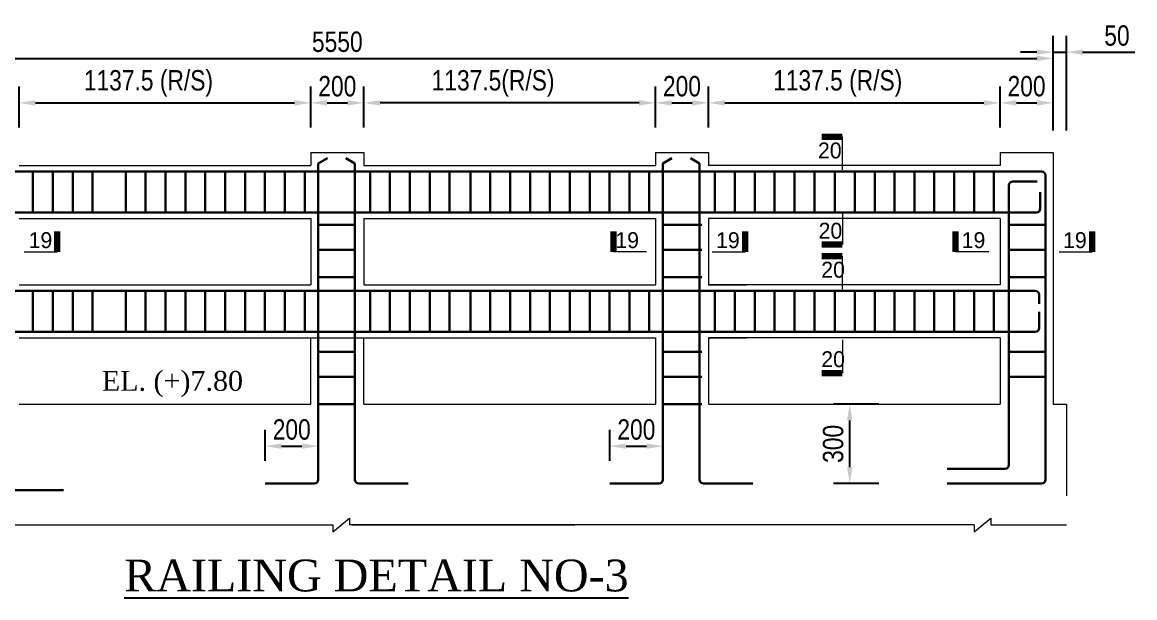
# Model space of a CAD drawing. Extents: x -358915 to 1258323, y -1667244 to -305611.
# Drawn here: x 1110632 to 1116088, y -1474769 to -1471946 of the extents above; entities that cross this region are included whole.
import ezdxf

# ---------------------------------------------------------------- set-up
doc = ezdxf.new("R2010")
doc.units = 0
doc.header["$LTSCALE"] = 300
doc.header["$MEASUREMENT"] = 0
doc.linetypes.add('DASHED', pattern=[0.75, 0.5, -0.25])
doc.layers.get('DEFPOINTS').update_dxf_attribs({"linetype": 'CONTINUOUS'})
doc.layers.add('LINE', color=7, linetype='CONTINUOUS')
doc.layers.add('TEXT', color=10, linetype='CONTINUOUS')
doc.layers.add('ROD', color=1, linetype='CONTINUOUS', lineweight=30)
doc.styles.add('DIM', font='isocp3.shx')
doc.styles.add('SH-T2', font='arial.ttf', dxfattribs={"width": 0.8})
doc.dimstyles.new('dim_50', dxfattribs={"dimtxt": 100, "dimasz": 100, "dimexe": 50, "dimexo": 30, "dimgap": 30, "dimtad": 1, "dimdec": 0, "dimzin": 0, "dimdsep": 46, "dimtxsty": 'DIM', "dimcen": 0.09, "dimclrd": 5, "dimclre": 5, "dimclrt": 7, "dimadec": 0, "dimazin": 0, "dimtfac": 1, "dimtdec": 0, "dimtmove": 0, "dimatfit": 3, "dimfxl": 1, "dimtolj": 1, "dimtzin": 0, "dimarcsym": 1})

# ---------------------------------------------------------------- blocks, each defined once
blk = doc.blocks.new('*D1281')
at = {"layer": 'DEFPOINTS', "color": 0, "transparency": 16777216}
for p in [(1113997.2, -1472341.6), (1113737.2, -1472512.7), (1113997.2, -1472512.7)]:
    blk.add_point(p, dxfattribs=at)
at = {"layer": 'LINE', "color": 5, "lineweight": -2, "transparency": 16777216}
for p, q in [((1113737.2, -1472462.7), (1113737.2, -1472261.6)), ((1113997.2, -1472462.7), (1113997.2, -1472261.6)), ((1113817.2, -1472341.6), (1113917.2, -1472341.6))]:
    blk.add_line(p, q, dxfattribs=at)
at = {"layer": 'LINE', "color": 5, "transparency": 16777216}
for points in [[(1113817.2, -1472328.2), (1113817.2, -1472354.9), (1113737.2, -1472341.6)], [(1113917.2, -1472328.2), (1113917.2, -1472354.9), (1113997.2, -1472341.6)]]:
    blk.add_solid(points, dxfattribs=at)
at = {"layer": 'LINE', "color": 7, "transparency": 16777216, "insert": (1113867.2, -1472260.5), "char_height": 100, "attachment_point": 5, "style": 'SH-T2'}
blk.add_mtext('\\A1;200', dxfattribs=at)
blk = doc.blocks.new('*D1282')
at = {"layer": 'DEFPOINTS', "color": 0, "transparency": 16777216}
for p in [(1115687.2, -1472341.6), (1115427.2, -1472512.7), (1115687.2, -1472512.7)]:
    blk.add_point(p, dxfattribs=at)
at = {"layer": 'LINE', "color": 5, "lineweight": -2, "transparency": 16777216}
for p, q in [((1115427.2, -1472462.7), (1115427.2, -1472261.6)), ((1115687.2, -1472462.7), (1115687.2, -1472261.6)), ((1115507.2, -1472341.6), (1115607.2, -1472341.6))]:
    blk.add_line(p, q, dxfattribs=at)
at = {"layer": 'LINE', "color": 5, "transparency": 16777216}
for points in [[(1115507.2, -1472328.2), (1115507.2, -1472354.9), (1115427.2, -1472341.6)], [(1115607.2, -1472328.2), (1115607.2, -1472354.9), (1115687.2, -1472341.6)]]:
    blk.add_solid(points, dxfattribs=at)
at = {"layer": 'LINE', "color": 7, "transparency": 16777216, "insert": (1115557.2, -1472260.5), "char_height": 100, "attachment_point": 5, "style": 'SH-T2'}
blk.add_mtext('\\A1;200', dxfattribs=at)
blk = doc.blocks.new('*D1287')
at = {"layer": 'DEFPOINTS', "color": 0, "transparency": 16777216}
for p in [(1112047.2, -1472341.6), (1110617.2, -1472512.7), (1112047.2, -1472512.7)]:
    blk.add_point(p, dxfattribs=at)
at = {"layer": 'LINE', "color": 5, "lineweight": -2, "transparency": 16777216}
for p, q in [((1110617.2, -1472462.7), (1110617.2, -1472261.6)), ((1112047.2, -1472462.7), (1112047.2, -1472261.6)), ((1110697.2, -1472341.6), (1111967.2, -1472341.6))]:
    blk.add_line(p, q, dxfattribs=at)
at = {"layer": 'LINE', "color": 5, "transparency": 16777216}
for points in [[(1110697.2, -1472328.2), (1110697.2, -1472354.9), (1110617.2, -1472341.6)], [(1111967.2, -1472328.2), (1111967.2, -1472354.9), (1112047.2, -1472341.6)]]:
    blk.add_solid(points, dxfattribs=at)
at = {"layer": 'LINE', "color": 7, "transparency": 16777216, "insert": (1111251, -1472246), "char_height": 100, "attachment_point": 5, "style": 'SH-T2'}
blk.add_mtext('\\A1;1137.5 (R/S)', dxfattribs=at)
blk = doc.blocks.new('*D1288')
at = {"layer": 'DEFPOINTS', "color": 0, "transparency": 16777216}
for p in [(1112307.2, -1472341.6), (1112047.2, -1472512.7), (1112307.2, -1472512.7)]:
    blk.add_point(p, dxfattribs=at)
at = {"layer": 'LINE', "color": 5, "lineweight": -2, "transparency": 16777216}
for p, q in [((1112047.2, -1472462.7), (1112047.2, -1472261.6)), ((1112307.2, -1472462.7), (1112307.2, -1472261.6)), ((1112127.2, -1472341.6), (1112227.2, -1472341.6))]:
    blk.add_line(p, q, dxfattribs=at)
at = {"layer": 'LINE', "color": 5, "transparency": 16777216}
for points in [[(1112127.2, -1472328.2), (1112127.2, -1472354.9), (1112047.2, -1472341.6)], [(1112227.2, -1472328.2), (1112227.2, -1472354.9), (1112307.2, -1472341.6)]]:
    blk.add_solid(points, dxfattribs=at)
at = {"layer": 'LINE', "color": 7, "transparency": 16777216, "insert": (1112177.2, -1472260.5), "char_height": 100, "attachment_point": 5, "style": 'SH-T2'}
blk.add_mtext('\\A1;200', dxfattribs=at)
blk = doc.blocks.new('*D1289')
at = {"layer": 'DEFPOINTS', "color": 0, "transparency": 16777216}
for p in [(1115427.2, -1472341.6), (1113997.2, -1472512.7), (1115427.2, -1472512.7)]:
    blk.add_point(p, dxfattribs=at)
at = {"layer": 'LINE', "color": 5, "lineweight": -2, "transparency": 16777216}
for p, q in [((1113997.2, -1472462.7), (1113997.2, -1472261.6)), ((1115427.2, -1472462.7), (1115427.2, -1472261.6)), ((1114077.2, -1472341.6), (1115347.2, -1472341.6))]:
    blk.add_line(p, q, dxfattribs=at)
at = {"layer": 'LINE', "color": 5, "transparency": 16777216}
for points in [[(1114077.2, -1472328.2), (1114077.2, -1472354.9), (1113997.2, -1472341.6)], [(1115347.2, -1472328.2), (1115347.2, -1472354.9), (1115427.2, -1472341.6)]]:
    blk.add_solid(points, dxfattribs=at)
at = {"layer": 'LINE', "color": 7, "transparency": 16777216, "insert": (1114631, -1472246), "char_height": 100, "attachment_point": 5, "style": 'SH-T2'}
blk.add_mtext('\\A1;1137.5 (R/S)', dxfattribs=at)
blk = doc.blocks.new('*D1290')
at = {"layer": 'DEFPOINTS', "color": 0, "transparency": 16777216}
for p in [(1112307.2, -1472341.6), (1112307.2, -1472512.7), (1113737.2, -1472512.7)]:
    blk.add_point(p, dxfattribs=at)
at = {"layer": 'LINE', "color": 5, "lineweight": -2, "transparency": 16777216}
for p, q in [((1112307.2, -1472462.7), (1112307.2, -1472261.6)), ((1113737.2, -1472462.7), (1113737.2, -1472261.6)), ((1113657.2, -1472341.6), (1112387.2, -1472341.6))]:
    blk.add_line(p, q, dxfattribs=at)
at = {"layer": 'LINE', "color": 5, "transparency": 16777216}
for points in [[(1112387.2, -1472328.2), (1112387.2, -1472354.9), (1112307.2, -1472341.6)], [(1113657.2, -1472328.2), (1113657.2, -1472354.9), (1113737.2, -1472341.6)]]:
    blk.add_solid(points, dxfattribs=at)
at = {"layer": 'LINE', "color": 7, "transparency": 16777216, "insert": (1112941, -1472246), "char_height": 100, "attachment_point": 5, "style": 'SH-T2'}
blk.add_mtext('\\A1;1137.5(R/S)', dxfattribs=at)
blk = doc.blocks.new('*D1291')
at = {"layer": 'DEFPOINTS', "color": 0, "transparency": 16777216}
for p in [(1115687.2, -1472123.6), (1108667.2, -1472211.6), (1115687.2, -1472211.6)]:
    blk.add_point(p, dxfattribs=at)
at = {"layer": 'LINE', "color": 5, "lineweight": -2, "transparency": 16777216}
for p, q in [((1108667.2, -1472161.6), (1108667.2, -1472043.6)), ((1115687.2, -1472161.6), (1115687.2, -1472043.6)), ((1108747.2, -1472123.6), (1115607.2, -1472123.6))]:
    blk.add_line(p, q, dxfattribs=at)
at = {"layer": 'LINE', "color": 5, "transparency": 16777216}
for points in [[(1108747.2, -1472110.2), (1108747.2, -1472136.9), (1108667.2, -1472123.6)], [(1115607.2, -1472110.2), (1115607.2, -1472136.9), (1115687.2, -1472123.6)]]:
    blk.add_solid(points, dxfattribs=at)
at = {"layer": 'LINE', "color": 7, "transparency": 16777216, "insert": (1112177.2, -1472042.5), "char_height": 100, "attachment_point": 5, "style": 'SH-T2'}
blk.add_mtext('\\A1;5550', dxfattribs=at)
blk = doc.blocks.new('*D1293')
at = {"layer": 'DEFPOINTS', "color": 0, "transparency": 16777216}
for p in [(1115752.2, -1472092.9), (1115687.2, -1472527.2), (1115752.2, -1472526.7)]:
    blk.add_point(p, dxfattribs=at)
at = {"layer": 'LINE', "color": 5, "lineweight": -2, "transparency": 16777216}
for p, q in [((1115687.2, -1472477.2), (1115687.2, -1472012.9)), ((1115752.2, -1472476.7), (1115752.2, -1472012.9)), ((1115607.2, -1472092.9), (1115527.2, -1472092.9)), ((1115687.2, -1472092.9), (1115752.2, -1472092.9)), ((1115832.2, -1472092.9), (1116087.7, -1472092.9))]:
    blk.add_line(p, q, dxfattribs=at)
at = {"layer": 'LINE', "color": 5, "transparency": 16777216}
for points in [[(1115607.2, -1472079.6), (1115607.2, -1472106.3), (1115687.2, -1472092.9)], [(1115832.2, -1472079.6), (1115832.2, -1472106.3), (1115752.2, -1472092.9)]]:
    blk.add_solid(points, dxfattribs=at)
at = {"layer": 'LINE', "color": 7, "transparency": 16777216, "insert": (1116000.5, -1472011.9), "char_height": 100, "attachment_point": 5, "style": 'SH-T2'}
blk.add_mtext('\\A1;50', dxfattribs=at)
blk = doc.blocks.new('*D1336')
at = {"layer": 'DEFPOINTS', "color": 0, "transparency": 16777216}
for p in [(1114689.9, -1473819.3), (1114882.5, -1473819.3), (1114882.5, -1474208.7)]:
    blk.add_point(p, dxfattribs=at)
at = {"layer": 'LINE', "color": 5, "lineweight": -2, "transparency": 16777216}
for p, q in [((1114832.5, -1473819.3), (1114609.9, -1473819.3)), ((1114689.9, -1474128.7), (1114689.9, -1473899.3)), ((1114832.5, -1474208.7), (1114609.9, -1474208.7))]:
    blk.add_line(p, q, dxfattribs=at)
at = {"layer": 'LINE', "color": 5, "transparency": 16777216}
for points in [[(1114676.5, -1473899.3), (1114703.2, -1473899.3), (1114689.9, -1473819.3)], [(1114676.5, -1474128.7), (1114703.2, -1474128.7), (1114689.9, -1474208.7)]]:
    blk.add_solid(points, dxfattribs=at)
at = {"layer": 'LINE', "color": 7, "transparency": 16777216, "insert": (1114608.8, -1474014), "char_height": 100, "attachment_point": 5, "rotation": 90, "style": 'SH-T2'}
blk.add_mtext('\\A1;300', dxfattribs=at)
blk = doc.blocks.new('se')
at = {"layer": 'TEXT', "color": 6, "lineweight": 9, "ltscale": 3}
blk.add_lwpolyline([(0, 0, 20, 20, 0), (0, 64.7, 0, 0, 0)], format="xyseb", dxfattribs=at)
blk.add_lwpolyline([(-104.2, 0), (0, 0)], dxfattribs=at)
blk = doc.blocks.new('*D1341')
at = {"layer": 'DEFPOINTS', "color": 0, "transparency": 16777216}
for p in [(1112084, -1474025.1), (1111823.4, -1474147.2), (1112084, -1474147.2)]:
    blk.add_point(p, dxfattribs=at)
at = {"layer": 'LINE', "color": 5, "lineweight": -2, "transparency": 16777216}
for p, q in [((1111823.4, -1474097.2), (1111823.4, -1473945.1)), ((1112084, -1474097.2), (1112084, -1473945.1)), ((1111903.4, -1474025.1), (1112004, -1474025.1))]:
    blk.add_line(p, q, dxfattribs=at)
at = {"layer": 'LINE', "color": 5, "transparency": 16777216}
for points in [[(1111903.4, -1474011.8), (1111903.4, -1474038.5), (1111823.4, -1474025.1)], [(1112004, -1474011.8), (1112004, -1474038.5), (1112084, -1474025.1)]]:
    blk.add_solid(points, dxfattribs=at)
at = {"layer": 'LINE', "color": 7, "transparency": 16777216, "insert": (1111953.7, -1473944.1), "char_height": 100, "attachment_point": 5, "style": 'SH-T2'}
blk.add_mtext('\\A1;200', dxfattribs=at)
blk = doc.blocks.new('*D1342')
at = {"layer": 'DEFPOINTS', "color": 0, "transparency": 16777216}
for p in [(1113774, -1474025.1), (1113513.4, -1474147.2), (1113774, -1474147.2)]:
    blk.add_point(p, dxfattribs=at)
at = {"layer": 'LINE', "color": 5, "lineweight": -2, "transparency": 16777216}
for p, q in [((1113513.4, -1474097.2), (1113513.4, -1473945.1)), ((1113774, -1474097.2), (1113774, -1473945.1)), ((1113593.4, -1474025.1), (1113694, -1474025.1))]:
    blk.add_line(p, q, dxfattribs=at)
at = {"layer": 'LINE', "color": 5, "transparency": 16777216}
for points in [[(1113593.4, -1474011.8), (1113593.4, -1474038.5), (1113513.4, -1474025.1)], [(1113694, -1474011.8), (1113694, -1474038.5), (1113774, -1474025.1)]]:
    blk.add_solid(points, dxfattribs=at)
at = {"layer": 'LINE', "color": 7, "transparency": 16777216, "insert": (1113643.7, -1473944.1), "char_height": 100, "attachment_point": 5, "style": 'SH-T2'}
blk.add_mtext('\\A1;200', dxfattribs=at)

msp = doc.modelspace()

# ---------------------------------------------------------------- linework, layer by layer
at = {"layer": 'LINE', "linetype": 'DASHED', "lineweight": 9, "ltscale": 3}
for p, q in [((1112047.2, -1472584.3), (1112047.2, -1472649.3)), ((1112307.2, -1472584.3), (1112307.2, -1472649.3)), ((1113737.2, -1472584.3), (1113737.2, -1472649.3)), ((1113997.2, -1472584.3), (1113997.2, -1472649.3)), ((1115427.2, -1472584.3), (1115427.2, -1472649.3)), ((1115687.2, -1472584.3), (1115687.2, -1472649.3)), ((1115752.2, -1473819.3), (1115752.2, -1474411))]:
    msp.add_line(p, q, dxfattribs=at)
at = {"layer": 'LINE', "lineweight": 9}
for p, q in [((1110617.2, -1472649.3), (1112047.2, -1472649.3)), ((1112307.2, -1472649.3), (1113737.2, -1472649.3)), ((1115427.2, -1472649.3), (1113997.2, -1472649.3)), ((1115687.2, -1472649.3), (1115687.2, -1473819.3)), ((1110617.2, -1472909.3), (1112047.2, -1472909.3)), ((1112047.2, -1472909.3), (1112047.2, -1473234.3)), ((1112307.2, -1472909.3), (1113737.2, -1472909.3)), ((1112307.2, -1472909.3), (1112307.2, -1473234.3)), ((1113737.2, -1472909.3), (1113737.2, -1473234.3)), ((1113997.2, -1472909.3), (1113997.2, -1473234.3)), ((1115427.2, -1472909.3), (1113997.2, -1472909.3)), ((1115427.2, -1472909.3), (1115427.2, -1473234.3)), ((1110617.2, -1473234.3), (1112047.2, -1473234.3)), ((1112307.2, -1473234.3), (1113737.2, -1473234.3)), ((1113997.2, -1473234.3), (1114183, -1473234.3)), ((1115427.2, -1473234.3), (1113997.2, -1473234.3)), ((1110617.2, -1473494.3), (1113737.2, -1473494.3)), ((1112047.2, -1473819.3), (1112047.2, -1473494.3)), ((1112307.2, -1473819.3), (1112307.2, -1473494.3)), ((1113737.2, -1473494.3), (1113737.2, -1473819.3)), ((1113997.2, -1473494.3), (1114183, -1473494.3)), ((1113997.2, -1473494.3), (1113997.2, -1473819.3)), ((1115427.2, -1473494.3), (1113997.2, -1473494.3)), ((1115427.2, -1473494.3), (1115427.2, -1473819.3)), ((1110617.2, -1473819.3), (1112047.2, -1473819.3)), ((1112307.2, -1473819.3), (1113737.2, -1473819.3)), ((1113997.2, -1473819.3), (1115427.2, -1473819.3)), ((1112155.4, -1474446.1), (1112236.4, -1474378.5)), ((1112236.4, -1474378.5), (1112236.4, -1474411)), ((1115300.9, -1474446.1), (1115381.9, -1474378.5)), ((1115381.9, -1474378.5), (1115381.9, -1474411)), ((1112155.4, -1474411), (1112155.4, -1474446.1)), ((1115300.9, -1474411), (1115300.9, -1474446.1))]:
    msp.add_line(p, q, dxfattribs=at)
at = {"layer": 'LINE', "lineweight": 15}
for p, q in [((1109774.4, -1474411), (1112155.4, -1474411)), ((1115300.9, -1474411), (1112236.4, -1474411)), ((1112249.8, -1474411), (1113341.2, -1474411)), ((1115381.9, -1474411), (1115752.2, -1474411))]:
    msp.add_line(p, q, dxfattribs=at)
at = {"layer": 'LINE', "linetype": 'DASHED', "lineweight": 9, "ltscale": 3}
for points in [[(1112047.2, -1472584.3), (1112307.2, -1472584.3)], [(1113737.2, -1472584.3), (1113997.2, -1472584.3)], [(1115427.2, -1472584.3), (1115687.2, -1472584.3)], [(1115687.2, -1473819.3), (1115752.2, -1473819.3)]]:
    msp.add_lwpolyline(points, dxfattribs=at)
at = {"layer": 'LINE', "linetype": 'DASHED', "lineweight": 9, "ltscale": 200}
for points in [[(1111787.2, -1473819.3), (1112047.2, -1473819.3)], [(1113347.2, -1473819.3), (1113607.2, -1473819.3)], [(1114907.2, -1473819.3), (1115167.2, -1473819.3)]]:
    msp.add_lwpolyline(points, dxfattribs=at)
at = {"layer": 'ROD'}
for p, q in [((1108704, -1472678.8), (1113893.2, -1472678.8)), ((1110684.8, -1472879.9), (1110684.8, -1472678.8)), ((1110782.3, -1472879.9), (1110782.3, -1472678.8)), ((1110879.8, -1472879.9), (1110879.8, -1472678.8)), ((1110977.3, -1472879.9), (1110977.3, -1472678.8)), ((1111139.8, -1472879.9), (1111139.8, -1472678.8)), ((1111237.3, -1472879.9), (1111237.3, -1472678.8)), ((1111334.8, -1472879.9), (1111334.8, -1472678.8)), ((1111432.3, -1472879.9), (1111432.3, -1472678.8)), ((1111529.8, -1472879.9), (1111529.8, -1472678.8)), ((1111627.3, -1472879.9), (1111627.3, -1472678.8)), ((1111724.8, -1472879.9), (1111724.8, -1472678.8)), ((1111822.3, -1472879.9), (1111822.3, -1472678.8)), ((1111919.8, -1472879.9), (1111919.8, -1472678.8)), ((1112017.3, -1472879.9), (1112017.3, -1472678.8)), ((1112084, -1474189.2), (1112084, -1472639.7)), ((1112263.8, -1472639.7), (1112263.8, -1474189.2)), ((1112338.1, -1472879.9), (1112338.1, -1472678.8)), ((1112435.6, -1472879.9), (1112435.6, -1472678.8)), ((1112533.1, -1472879.9), (1112533.1, -1472678.8)), ((1112630.6, -1472879.9), (1112630.6, -1472678.8)), ((1112728.1, -1472879.9), (1112728.1, -1472678.8)), ((1112829.8, -1472879.9), (1112829.8, -1472678.8)), ((1112927.3, -1472879.9), (1112927.3, -1472678.8)), ((1113024.8, -1472879.9), (1113024.8, -1472678.8)), ((1113122.3, -1472879.9), (1113122.3, -1472678.8)), ((1113219.8, -1472879.9), (1113219.8, -1472678.8)), ((1113317.3, -1472879.9), (1113317.3, -1472678.8)), ((1113414.8, -1472879.9), (1113414.8, -1472678.8)), ((1113512.3, -1472879.9), (1113512.3, -1472678.8)), ((1113609.8, -1472879.9), (1113609.8, -1472678.8)), ((1113707.3, -1472879.9), (1113707.3, -1472678.8)), ((1113774, -1474189.2), (1113774, -1472639.7)), ((1113867.2, -1472678.8), (1114183, -1472678.8)), ((1115631, -1472678.8), (1113867.2, -1472678.8)), ((1113953.8, -1472639.7), (1113953.8, -1474189.2)), ((1114029.1, -1472879.9), (1114029.1, -1472678.8)), ((1114126.6, -1472879.9), (1114126.6, -1472678.8)), ((1114224.1, -1472879.9), (1114224.1, -1472678.8)), ((1114321.6, -1472879.9), (1114321.6, -1472678.8)), ((1114419.1, -1472879.9), (1114419.1, -1472678.8)), ((1114516.6, -1472879.9), (1114516.6, -1472678.8)), ((1114617.3, -1472879.9), (1114617.3, -1472678.8)), ((1114714.8, -1472879.9), (1114714.8, -1472678.8)), ((1114812.3, -1472879.9), (1114812.3, -1472678.8)), ((1114909.8, -1472879.9), (1114909.8, -1472678.8)), ((1115007.3, -1472879.9), (1115007.3, -1472678.8)), ((1115104.8, -1472879.9), (1115104.8, -1472678.8)), ((1115202.3, -1472879.9), (1115202.3, -1472678.8)), ((1115299.8, -1472879.9), (1115299.8, -1472678.8)), ((1115397.3, -1472879.9), (1115397.3, -1472678.8)), ((1115496.5, -1472678.8), (1115631, -1472678.8)), ((1115496.5, -1472678.8), (1115631, -1472678.8)), ((1115490.1, -1472726.8), (1115609.3, -1472726.8)), ((1115650.5, -1472825.7), (1115650.5, -1472698.3)), ((1115650.5, -1474189.2), (1115650.5, -1472720.6)), ((1115470.6, -1472746.3), (1115470.6, -1474117.3)), ((1115624.5, -1472860.4), (1115624.5, -1472780.4)), ((1108730, -1472879.9), (1113893.2, -1472879.9)), ((1113867.2, -1472879.9), (1114183, -1472879.9)), ((1115605, -1472879.9), (1113867.2, -1472879.9)), ((1112084, -1472939.6), (1112203.2, -1472939.6)), ((1112151.2, -1472939.6), (1112263.8, -1472939.6)), ((1113774, -1472939.6), (1113867.2, -1472939.6)), ((1113841.2, -1472939.6), (1113964.7, -1472939.6)), ((1115650.5, -1472939.6), (1115470.6, -1472939.6)), ((1112084, -1473062.7), (1112203.2, -1473062.7)), ((1112151.2, -1473062.7), (1112263.8, -1473062.7)), ((1113774, -1473062.7), (1113964.7, -1473062.7)), ((1115650.5, -1473062.7), (1115470.6, -1473062.7)), ((1112084, -1473196.1), (1112203.2, -1473196.1)), ((1112151.2, -1473196.1), (1112263.8, -1473196.1)), ((1113774, -1473196.1), (1113867.2, -1473196.1)), ((1113841.2, -1473196.1), (1113964.7, -1473196.1)), ((1115650.5, -1473196.1), (1115470.6, -1473196.1)), ((1108754.5, -1473263.8), (1113737.2, -1473263.8)), ((1110684.8, -1473464.9), (1110684.8, -1473263.8)), ((1110782.3, -1473464.9), (1110782.3, -1473263.8)), ((1110879.8, -1473464.9), (1110879.8, -1473263.8)), ((1110977.3, -1473464.9), (1110977.3, -1473263.8)), ((1111139.8, -1473464.9), (1111139.8, -1473263.8)), ((1111237.3, -1473464.9), (1111237.3, -1473263.8)), ((1111334.8, -1473464.9), (1111334.8, -1473263.8)), ((1111432.3, -1473464.9), (1111432.3, -1473263.8)), ((1111529.8, -1473464.9), (1111529.8, -1473263.8)), ((1111627.3, -1473464.9), (1111627.3, -1473263.8)), ((1111724.8, -1473464.9), (1111724.8, -1473263.8)), ((1111822.3, -1473464.9), (1111822.3, -1473263.8)), ((1111919.8, -1473464.9), (1111919.8, -1473263.8)), ((1112017.3, -1473464.9), (1112017.3, -1473263.8)), ((1112338.1, -1473464.9), (1112338.1, -1473263.8)), ((1112435.6, -1473464.9), (1112435.6, -1473263.8)), ((1112533.1, -1473464.9), (1112533.1, -1473263.8)), ((1112630.6, -1473464.9), (1112630.6, -1473263.8)), ((1112728.1, -1473464.9), (1112728.1, -1473263.8)), ((1112829.8, -1473464.9), (1112829.8, -1473263.8)), ((1112927.3, -1473464.9), (1112927.3, -1473263.8)), ((1113024.8, -1473464.9), (1113024.8, -1473263.8)), ((1113122.3, -1473464.9), (1113122.3, -1473263.8)), ((1113219.8, -1473464.9), (1113219.8, -1473263.8)), ((1113317.3, -1473464.9), (1113317.3, -1473263.8)), ((1113341.2, -1473263.8), (1114183, -1473263.8)), ((1115600, -1473263.8), (1113341.2, -1473263.8)), ((1113414.8, -1473464.9), (1113414.8, -1473263.8)), ((1113512.3, -1473464.9), (1113512.3, -1473263.8)), ((1113609.8, -1473464.9), (1113609.8, -1473263.8)), ((1113707.3, -1473464.9), (1113707.3, -1473263.8)), ((1114029.1, -1473464.9), (1114029.1, -1473263.8)), ((1114126.6, -1473464.9), (1114126.6, -1473263.8)), ((1114224.1, -1473464.9), (1114224.1, -1473263.8)), ((1114321.6, -1473464.9), (1114321.6, -1473263.8)), ((1114419.1, -1473464.9), (1114419.1, -1473263.8)), ((1114516.6, -1473464.9), (1114516.6, -1473263.8)), ((1114617.3, -1473464.9), (1114617.3, -1473263.8)), ((1114714.8, -1473464.9), (1114714.8, -1473263.8)), ((1114812.3, -1473464.9), (1114812.3, -1473263.8)), ((1114909.8, -1473464.9), (1114909.8, -1473263.8)), ((1115007.3, -1473464.9), (1115007.3, -1473263.8)), ((1115104.8, -1473464.9), (1115104.8, -1473263.8)), ((1115202.3, -1473464.9), (1115202.3, -1473263.8)), ((1115299.8, -1473464.9), (1115299.8, -1473263.8)), ((1115397.3, -1473464.9), (1115397.3, -1473263.8)), ((1115619.5, -1473283.3), (1115619.5, -1473327.3)), ((1115619.5, -1473366.5), (1115619.5, -1473445.4)), ((1108754.5, -1473464.9), (1113737.2, -1473464.9)), ((1113341.2, -1473464.9), (1114183, -1473464.9)), ((1115600, -1473464.9), (1113341.2, -1473464.9)), ((1112084, -1473562.7), (1112203.2, -1473562.7)), ((1112151.2, -1473562.7), (1112263.8, -1473562.7)), ((1113774, -1473562.7), (1113867.2, -1473562.7)), ((1113841.2, -1473562.7), (1113964.7, -1473562.7)), ((1115650.5, -1473562.7), (1115470.6, -1473562.7)), ((1112084, -1473685.7), (1112203.2, -1473685.7)), ((1112151.2, -1473685.7), (1112263.8, -1473685.7)), ((1113774, -1473685.7), (1113867.2, -1473685.7)), ((1113841.2, -1473685.7), (1113964.7, -1473685.7)), ((1115650.5, -1473685.7), (1115470.6, -1473685.7)), ((1112084, -1473819.2), (1112203.2, -1473819.2)), ((1112151.2, -1473819.2), (1112263.8, -1473819.2)), ((1113774, -1473819.2), (1113867.2, -1473819.2)), ((1113841.2, -1473819.2), (1113964.7, -1473819.2)), ((1115451.1, -1474136.8), (1115167.6, -1474136.8)), ((1111823.4, -1474208.7), (1112064.5, -1474208.7)), ((1112524.4, -1474208.7), (1112283.3, -1474208.7)), ((1113513.4, -1474208.7), (1113754.5, -1474208.7)), ((1114214.4, -1474208.7), (1113973.3, -1474208.7)), ((1115631, -1474208.7), (1115167.6, -1474208.7)), ((1110834.4, -1474241.2), (1110593.3, -1474241.2))]:
    msp.add_line(p, q, dxfattribs=at)
for points in [[(1112084, -1472639.7), (1112128.4, -1472612.9)], [(1112263.8, -1472639.7), (1112219.5, -1472612.9)], [(1113774, -1472639.7), (1113818.4, -1472612.9)], [(1113953.8, -1472639.7), (1113909.5, -1472612.9)]]:
    msp.add_lwpolyline(points, dxfattribs=at)
for centre, start, end in [((1115631, -1472698.3), 0, 90), ((1115631, -1472698.3), 0, 90), ((1115490.1, -1472746.3), 90, 180), ((1115605, -1472860.4), 270, 0), ((1115600, -1473283.3), 0, 90), ((1115600, -1473445.4), 270, 0), ((1115451.1, -1474117.3), 270, 0), ((1112064.5, -1474189.2), 270, 0), ((1112283.3, -1474189.2), 180, 270), ((1113754.5, -1474189.2), 270, 0), ((1113973.3, -1474189.2), 180, 270), ((1115631, -1474189.2), 270, 0)]:
    msp.add_arc(centre, 19.5, start, end, dxfattribs=at)

# ---------------------------------------------------------------- block references
at = {"layer": 'TEXT', "linetype": 'DASHED', "lineweight": 9, "yscale": 1.560000000015123, "zscale": 1.56, "rotation": 90}
for p, xscale in [((1114653.9, -1472508.3), 1.560000000015123), ((1114653.9, -1473036.4), -1.560000000015123), ((1114653.9, -1473093.3), 1.560000000015123), ((1114653.9, -1473666.6), -1.560000000015123)]:
    msp.add_blockref('se', p, dxfattribs=dict(at, xscale=xscale))
at = {"layer": 'TEXT', "linetype": 'DASHED', "lineweight": 9, "yscale": 1.560000000015123, "zscale": 1.56}
for p, xscale in [((1110803.9, -1473072.3), 1.559999999939464), ((1113531.6, -1473072.3), -1.559999999939464), ((1114177.2, -1473072.3), 1.559999999939464), ((1115209, -1473072.3), -1.559999999939464), ((1115878.8, -1473072.3), 1.559999999939464)]:
    msp.add_blockref('se', p, dxfattribs=dict(at, xscale=xscale))

# ---------------------------------------------------------------- texts
at = {"layer": 'LINE', "color": 4, "insert": (1111368.7, -1473720.9), "char_height": 97.5, "attachment_point": 5}
msp.add_mtext('{\\fTimes New Roman Baltic|b0|i0|c0|p18;\\C0;EL. (+)7.80}', dxfattribs=at)
at = {"layer": 'TEXT', "char_height": 78, "attachment_point": 5}
for s, insert in [('20 ', (1114592.3, -1472575.5)), ('20 ', (1114595.3, -1472969.2)), ('19 ', (1110721.5, -1473015.5)), ('19 ', (1113598.6, -1473015.5)), ('19 ', (1114092.5, -1473015.5)), ('19 ', (1115297, -1473015.5)), ('19 ', (1115794.2, -1473015.5)), ('20 ', (1114608.4, -1473160.5)), ('20 ', (1114608.4, -1473599.4))]:
    msp.add_mtext(s, dxfattribs=dict(at, insert=insert))
at = {"layer": 'TEXT', "color": 4, "insert": (1111132.2, -1474660.7), "char_height": 97.5, "width": 3014.326, "attachment_point": 4, "line_spacing_factor": 0.64}
msp.add_mtext('{\\fTimes New Roman|b0|i0|c0|p18;\\H1.6x;\\L\\C6;RAILING DETAIL NO-3 }', dxfattribs=at)

# ---------------------------------------------------------------- dimensions: what is measured, and where the dimension line sits
at = {"layer": 'LINE', "color": 0}
for base, p1, p2, text, picture, middle in [((1115687.2, -1472123.6), (1108667.2, -1472211.6), (1115687.2, -1472211.6), '5550', '*D1291', (1112177.2, -1472042.5)), ((1112084, -1474025.1), (1111823.4, -1474147.2), (1112084, -1474147.2), '200', '*D1341', (1111953.7, -1473944.1)), ((1113774, -1474025.1), (1113513.4, -1474147.2), (1113774, -1474147.2), '200', '*D1342', (1113643.7, -1473944.1))]:
    dim = msp.add_linear_dim(base=base, p1=p1, p2=p2, text=text, dimstyle='dim_50', override={"dimasz": 80, "dimexe": 80, "dimexo": 50, "dimtxsty": 'SH-T2'}, dxfattribs=at)
    dim.commit()
    dim.dimension.update_dxf_attribs({"geometry": picture, "text_midpoint": middle})
for base, p1, p2, text, picture, middle in [((1115752.2, -1472092.9), (1115687.2, -1472527.2), (1115752.2, -1472526.7), '50', '*D1293', (1116000.5, -1472092.9)), ((1112307.2, -1472341.6), (1113737.2, -1472512.7), (1112307.2, -1472512.7), '1137.5(R/S)', '*D1290', (1112941, -1472341.6))]:
    dim = msp.add_linear_dim(base=base, p1=p1, p2=p2, angle=180, text=text, dimstyle='dim_50', override={"dimasz": 80, "dimexe": 80, "dimexo": 50, "dimtxsty": 'SH-T2'}, dxfattribs=at)
    dim.commit()
    dim.dimension.update_dxf_attribs({"geometry": picture, "text_midpoint": middle, "dimtype": 160})
for base, p1, p2, text, picture, middle in [((1112047.2, -1472341.6), (1110617.2, -1472512.7), (1112047.2, -1472512.7), '1137.5 (R/S)', '*D1287', (1111251, -1472341.6)), ((1115427.2, -1472341.6), (1113997.2, -1472512.7), (1115427.2, -1472512.7), '1137.5 (R/S)', '*D1289', (1114631, -1472341.6)), ((1112307.2, -1472341.6), (1112047.2, -1472512.7), (1112307.2, -1472512.7), '200', '*D1288', (1112177.2, -1472341.6)), ((1113997.2, -1472341.6), (1113737.2, -1472512.7), (1113997.2, -1472512.7), '200', '*D1281', (1113867.2, -1472341.6)), ((1115687.2, -1472341.6), (1115427.2, -1472512.7), (1115687.2, -1472512.7), '200', '*D1282', (1115557.2, -1472341.6))]:
    dim = msp.add_linear_dim(base=base, p1=p1, p2=p2, text=text, dimstyle='dim_50', override={"dimasz": 80, "dimexe": 80, "dimexo": 50, "dimtxsty": 'SH-T2'}, dxfattribs=at)
    dim.commit()
    dim.dimension.update_dxf_attribs({"geometry": picture, "text_midpoint": middle, "dimtype": 160})
dim = msp.add_linear_dim(base=(1114689.9, -1473819.3), p1=(1114882.5, -1474208.7), p2=(1114882.5, -1473819.3), angle=90, text='300', dimstyle='dim_50', override={"dimasz": 80, "dimexe": 80, "dimexo": 50, "dimtxsty": 'SH-T2'}, dxfattribs=at)
dim.commit()
dim.dimension.update_dxf_attribs({"geometry": '*D1336', "text_midpoint": (1114608.8, -1474014)})

doc.saveas('drawing.dxf')
